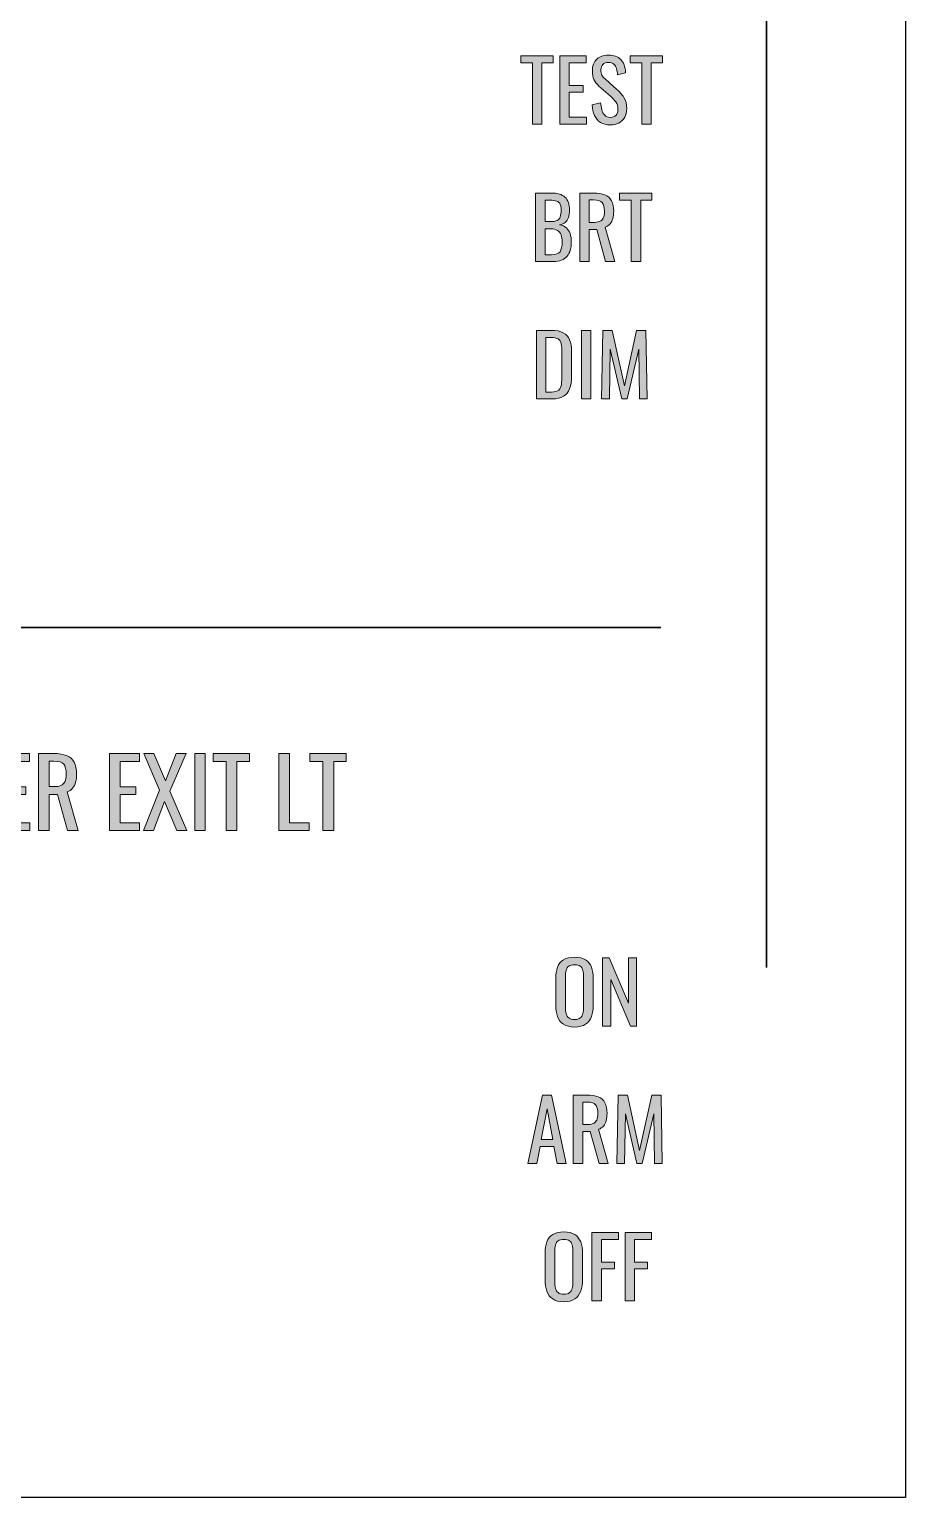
# Model space of a CAD drawing. Header units: inches. Extents: x 0 to 612, y 267 to 525.
# Drawn here: x 528.9 to 611.8, y 267 to 405.9 of the extents above; entities that cross this region are included whole.
import ezdxf

# ---------------------------------------------------------------- set-up
doc = ezdxf.new("R2010")
doc.units = ezdxf.units.IN
doc.header["$MEASUREMENT"] = 0
for name, color, linetype in [('LINES', 7, 'Continuous'), ('Luzes_Furos v34_0', 7, 'Continuous'), ('Luzes_Furos v34_Sketch13', 7, 'Continuous'), ('TEXT', 7, 'Continuous')]:
    doc.layers.add(name, color=color, linetype=linetype)

# ---------------------------------------------------------------- blocks, each defined once
blk = doc.blocks.new('block 25')
at = {"layer": 'Luzes_Furos v34_0', "color": 7, "lineweight": 25}
blk.add_lwpolyline([(611.85, 524.85), (611.85, 266.98)], dxfattribs=at)
blk = doc.blocks.new('block 30')
at = {"layer": 'Luzes_Furos v34_0', "color": 7, "lineweight": 25}
blk.add_lwpolyline([(611.85, 266.98), (0.12, 266.98)], dxfattribs=at)
blk = doc.blocks.new('block 94')
at = {"layer": 'Luzes_Furos v34_Sketch13', "color": 7, "lineweight": 25}
blk.add_lwpolyline([(611.85, 524.85), (611.85, 266.98)], dxfattribs=at)
blk = doc.blocks.new('block 143')
at = {"layer": 'TEXT'}
h = blk.add_hatch(color=7, dxfattribs=at)
h.dxf.hatch_style = 2
edge = h.paths.add_edge_path()
edge.add_spline(control_points=[(580.52, 311.52), (580.08, 311.52), (579.73, 311.61), (579.47, 311.78), (579.21, 311.95), (579.02, 312.19), (578.91, 312.51), (578.8, 312.83), (578.74, 313.2), (578.74, 313.62), (578.74, 313.62), (578.74, 316.08), (578.74, 316.08), (578.74, 316.51), (578.8, 316.87), (578.91, 317.18), (579.03, 317.49), (579.21, 317.72), (579.47, 317.88), (579.73, 318.05), (580.08, 318.13), (580.52, 318.13), (580.96, 318.13), (581.3, 318.04), (581.56, 317.88), (581.81, 317.71), (582, 317.48), (582.11, 317.18), (582.23, 316.87), (582.29, 316.51), (582.29, 316.08), (582.29, 316.08), (582.29, 313.62), (582.29, 313.62), (582.29, 313.19), (582.23, 312.83), (582.11, 312.51), (582, 312.2), (581.81, 311.95), (581.56, 311.78), (581.3, 311.61), (580.96, 311.52), (580.52, 311.52)], knot_values=[0, 0, 0, 0, 1, 1, 1, 2, 2, 2, 3, 3, 3, 4, 4, 4, 5, 5, 5, 6, 6, 6, 7, 7, 7, 8, 8, 8, 9, 9, 9, 10, 10, 10, 11, 11, 11, 12, 12, 12, 13, 13, 13, 14, 14, 14, 14], degree=3, periodic=0)
edge = h.paths.add_edge_path()
edge.add_spline(control_points=[(580.52, 312.23), (580.76, 312.23), (580.94, 312.28), (581.06, 312.38), (581.18, 312.48), (581.27, 312.62), (581.31, 312.8), (581.35, 312.97), (581.37, 313.18), (581.37, 313.42), (581.37, 313.42), (581.37, 316.26), (581.37, 316.26), (581.37, 316.5), (581.35, 316.71), (581.31, 316.88), (581.27, 317.06), (581.18, 317.19), (581.06, 317.28), (580.94, 317.38), (580.76, 317.42), (580.52, 317.42), (580.28, 317.42), (580.09, 317.38), (579.97, 317.28), (579.84, 317.19), (579.76, 317.06), (579.72, 316.88), (579.67, 316.71), (579.65, 316.5), (579.65, 316.26), (579.65, 316.26), (579.65, 313.42), (579.65, 313.42), (579.65, 313.18), (579.67, 312.97), (579.72, 312.8), (579.76, 312.62), (579.84, 312.48), (579.97, 312.38), (580.09, 312.28), (580.28, 312.23), (580.52, 312.23)], knot_values=[0, 0, 0, 0, 1, 1, 1, 2, 2, 2, 3, 3, 3, 4, 4, 4, 5, 5, 5, 6, 6, 6, 7, 7, 7, 8, 8, 8, 9, 9, 9, 10, 10, 10, 11, 11, 11, 12, 12, 12, 13, 13, 13, 14, 14, 14, 14], degree=3, periodic=0)
h = blk.add_hatch(color=7, dxfattribs=at)
h.dxf.hatch_style = 2
h.paths.add_polyline_path([(583.17, 311.59), (583.17, 318.07), (583.79, 318.07), (585.63, 313.77), (585.63, 318.07), (586.38, 318.07), (586.38, 311.59), (585.81, 311.59), (583.94, 316.02), (583.94, 311.59)])
h = blk.add_hatch(color=7, dxfattribs=at)
h.dxf.hatch_style = 2
h.paths.add_polyline_path([(576.09, 298.59), (577.47, 305.07), (578.34, 305.07), (579.73, 298.59), (578.87, 298.59), (578.57, 300.22), (577.25, 300.22), (576.94, 298.59)])
h.paths.add_polyline_path([(577.37, 300.87), (578.45, 300.87), (577.91, 303.79)])
h = blk.add_hatch(color=7, dxfattribs=at)
h.dxf.hatch_style = 2
edge = h.paths.add_edge_path()
edge.add_spline(control_points=[(580.38, 298.59), (580.38, 298.59), (580.38, 305.07), (580.38, 305.07), (580.38, 305.07), (581.69, 305.07), (581.69, 305.07), (582.12, 305.07), (582.47, 305.01), (582.76, 304.9), (583.04, 304.79), (583.25, 304.6), (583.39, 304.35), (583.52, 304.09), (583.59, 303.76), (583.59, 303.35), (583.59, 303.1), (583.56, 302.87), (583.51, 302.67), (583.46, 302.46), (583.37, 302.29), (583.25, 302.15), (583.14, 302.01), (582.98, 301.9), (582.79, 301.84), (582.79, 301.84), (583.71, 298.59), (583.71, 298.59), (583.71, 298.59), (582.84, 298.59), (582.84, 298.59), (582.84, 298.59), (581.99, 301.63), (581.99, 301.63), (581.99, 301.63), (581.29, 301.63), (581.29, 301.63), (581.29, 301.63), (581.29, 298.59), (581.29, 298.59), (581.29, 298.59), (580.38, 298.59), (580.38, 298.59)], knot_values=[0, 0, 0, 0, 1, 1, 1, 2, 2, 2, 3, 3, 3, 4, 4, 4, 5, 5, 5, 6, 6, 6, 7, 7, 7, 8, 8, 8, 9, 9, 9, 10, 10, 10, 11, 11, 11, 12, 12, 12, 13, 13, 13, 14, 14, 14, 14], degree=3, periodic=0)
edge = h.paths.add_edge_path()
edge.add_spline(control_points=[(581.29, 302.28), (581.29, 302.28), (581.63, 302.28), (581.63, 302.28), (581.89, 302.28), (582.09, 302.31), (582.25, 302.38), (582.41, 302.44), (582.53, 302.55), (582.61, 302.7), (582.68, 302.86), (582.72, 303.07), (582.72, 303.35), (582.72, 303.73), (582.65, 304), (582.51, 304.17), (582.37, 304.34), (582.1, 304.42), (581.69, 304.42), (581.69, 304.42), (581.29, 304.42), (581.29, 304.42), (581.29, 304.42), (581.29, 302.28), (581.29, 302.28)], knot_values=[0, 0, 0, 0, 1, 1, 1, 2, 2, 2, 3, 3, 3, 4, 4, 4, 5, 5, 5, 6, 6, 6, 7, 7, 7, 8, 8, 8, 8], degree=3, periodic=0)
h = blk.add_hatch(color=7, dxfattribs=at)
h.dxf.hatch_style = 2
h.paths.add_polyline_path([(584.52, 298.59), (584.64, 305.07), (585.53, 305.07), (586.67, 299.82), (587.82, 305.07), (588.7, 305.07), (588.82, 298.59), (588.09, 298.59), (588.02, 303.3), (586.93, 298.59), (586.41, 298.59), (585.33, 303.3), (585.25, 298.59)])
h = blk.add_hatch(color=7, dxfattribs=at)
h.dxf.hatch_style = 2
edge = h.paths.add_edge_path()
edge.add_spline(control_points=[(579.5, 285.52), (579.06, 285.52), (578.71, 285.61), (578.45, 285.78), (578.19, 285.95), (578.01, 286.19), (577.89, 286.51), (577.78, 286.83), (577.73, 287.2), (577.73, 287.62), (577.73, 287.62), (577.73, 290.08), (577.73, 290.08), (577.73, 290.51), (577.78, 290.87), (577.9, 291.18), (578.01, 291.49), (578.2, 291.72), (578.46, 291.88), (578.72, 292.05), (579.06, 292.13), (579.5, 292.13), (579.94, 292.13), (580.29, 292.04), (580.54, 291.88), (580.8, 291.71), (580.98, 291.48), (581.1, 291.18), (581.21, 290.87), (581.27, 290.51), (581.27, 290.08), (581.27, 290.08), (581.27, 287.62), (581.27, 287.62), (581.27, 287.19), (581.21, 286.83), (581.1, 286.51), (580.98, 286.2), (580.8, 285.95), (580.54, 285.78), (580.29, 285.61), (579.94, 285.52), (579.5, 285.52)], knot_values=[0, 0, 0, 0, 1, 1, 1, 2, 2, 2, 3, 3, 3, 4, 4, 4, 5, 5, 5, 6, 6, 6, 7, 7, 7, 8, 8, 8, 9, 9, 9, 10, 10, 10, 11, 11, 11, 12, 12, 12, 13, 13, 13, 14, 14, 14, 14], degree=3, periodic=0)
edge = h.paths.add_edge_path()
edge.add_spline(control_points=[(579.5, 286.23), (579.74, 286.23), (579.92, 286.28), (580.05, 286.38), (580.17, 286.48), (580.25, 286.62), (580.29, 286.8), (580.34, 286.97), (580.36, 287.18), (580.36, 287.42), (580.36, 287.42), (580.36, 290.26), (580.36, 290.26), (580.36, 290.5), (580.34, 290.71), (580.29, 290.88), (580.25, 291.06), (580.17, 291.19), (580.05, 291.28), (579.92, 291.38), (579.74, 291.42), (579.5, 291.42), (579.26, 291.42), (579.08, 291.38), (578.95, 291.28), (578.83, 291.19), (578.75, 291.06), (578.7, 290.88), (578.66, 290.71), (578.64, 290.5), (578.64, 290.26), (578.64, 290.26), (578.64, 287.42), (578.64, 287.42), (578.64, 287.18), (578.66, 286.97), (578.7, 286.8), (578.75, 286.62), (578.83, 286.48), (578.95, 286.38), (579.08, 286.28), (579.26, 286.23), (579.5, 286.23)], knot_values=[0, 0, 0, 0, 1, 1, 1, 2, 2, 2, 3, 3, 3, 4, 4, 4, 5, 5, 5, 6, 6, 6, 7, 7, 7, 8, 8, 8, 9, 9, 9, 10, 10, 10, 11, 11, 11, 12, 12, 12, 13, 13, 13, 14, 14, 14, 14], degree=3, periodic=0)
h = blk.add_hatch(color=7, dxfattribs=at)
h.dxf.hatch_style = 2
h.paths.add_polyline_path([(582.16, 285.59), (582.16, 292.07), (584.66, 292.07), (584.66, 291.42), (583.06, 291.42), (583.06, 289.26), (584.3, 289.26), (584.3, 288.62), (583.06, 288.62), (583.06, 285.59)])
h = blk.add_hatch(color=7, dxfattribs=at)
h.dxf.hatch_style = 2
h.paths.add_polyline_path([(585.29, 285.59), (585.29, 292.07), (587.79, 292.07), (587.79, 291.42), (586.19, 291.42), (586.19, 289.26), (587.43, 289.26), (587.43, 288.62), (586.19, 288.62), (586.19, 285.59)])
at = {"layer": 'TEXT', "lineweight": 0}
for points in [[(583.17, 311.59), (583.17, 318.07), (583.79, 318.07), (585.63, 313.77), (585.63, 318.07), (586.38, 318.07), (586.38, 311.59), (585.81, 311.59), (583.94, 316.02), (583.94, 311.59), (583.17, 311.59)], [(576.09, 298.59), (577.47, 305.07), (578.34, 305.07), (579.73, 298.59), (578.87, 298.59), (578.57, 300.22), (577.25, 300.22), (576.94, 298.59), (576.09, 298.59)], [(584.52, 298.59), (584.64, 305.07), (585.53, 305.07), (586.67, 299.82), (587.82, 305.07), (588.7, 305.07), (588.82, 298.59), (588.09, 298.59), (588.02, 303.3), (586.93, 298.59), (586.41, 298.59), (585.33, 303.3), (585.25, 298.59), (584.52, 298.59)], [(577.37, 300.87), (578.45, 300.87), (577.91, 303.79), (577.37, 300.87)], [(582.16, 285.59), (582.16, 292.07), (584.66, 292.07), (584.66, 291.42), (583.06, 291.42), (583.06, 289.26), (584.3, 289.26), (584.3, 288.62), (583.06, 288.62), (583.06, 285.59), (582.16, 285.59)], [(585.29, 285.59), (585.29, 292.07), (587.79, 292.07), (587.79, 291.42), (586.19, 291.42), (586.19, 289.26), (587.43, 289.26), (587.43, 288.62), (586.19, 288.62), (586.19, 285.59), (585.29, 285.59)]]:
    blk.add_lwpolyline(points, dxfattribs=at)
for points, knots in [([(580.52, 311.52), (580.08, 311.52), (579.73, 311.61), (579.47, 311.78), (579.21, 311.95), (579.02, 312.19), (578.91, 312.51), (578.8, 312.83), (578.74, 313.2), (578.74, 313.62), (578.74, 313.62), (578.74, 316.08), (578.74, 316.08), (578.74, 316.51), (578.8, 316.87), (578.91, 317.18), (579.03, 317.49), (579.21, 317.72), (579.47, 317.88), (579.73, 318.05), (580.08, 318.13), (580.52, 318.13), (580.96, 318.13), (581.3, 318.04), (581.56, 317.88), (581.81, 317.71), (582, 317.48), (582.11, 317.18), (582.23, 316.87), (582.29, 316.51), (582.29, 316.08), (582.29, 316.08), (582.29, 313.62), (582.29, 313.62), (582.29, 313.19), (582.23, 312.83), (582.11, 312.51), (582, 312.2), (581.81, 311.95), (581.56, 311.78), (581.3, 311.61), (580.96, 311.52), (580.52, 311.52)], [0, 0, 0, 0, 1, 1, 1, 2, 2, 2, 3, 3, 3, 4, 4, 4, 5, 5, 5, 6, 6, 6, 7, 7, 7, 8, 8, 8, 9, 9, 9, 10, 10, 10, 11, 11, 11, 12, 12, 12, 13, 13, 13, 14, 14, 14, 14]), ([(580.52, 312.23), (580.76, 312.23), (580.94, 312.28), (581.06, 312.38), (581.18, 312.48), (581.27, 312.62), (581.31, 312.8), (581.35, 312.97), (581.37, 313.18), (581.37, 313.42), (581.37, 313.42), (581.37, 316.26), (581.37, 316.26), (581.37, 316.5), (581.35, 316.71), (581.31, 316.88), (581.27, 317.06), (581.18, 317.19), (581.06, 317.28), (580.94, 317.38), (580.76, 317.42), (580.52, 317.42), (580.28, 317.42), (580.09, 317.38), (579.97, 317.28), (579.84, 317.19), (579.76, 317.06), (579.72, 316.88), (579.67, 316.71), (579.65, 316.5), (579.65, 316.26), (579.65, 316.26), (579.65, 313.42), (579.65, 313.42), (579.65, 313.18), (579.67, 312.97), (579.72, 312.8), (579.76, 312.62), (579.84, 312.48), (579.97, 312.38), (580.09, 312.28), (580.28, 312.23), (580.52, 312.23)], [0, 0, 0, 0, 1, 1, 1, 2, 2, 2, 3, 3, 3, 4, 4, 4, 5, 5, 5, 6, 6, 6, 7, 7, 7, 8, 8, 8, 9, 9, 9, 10, 10, 10, 11, 11, 11, 12, 12, 12, 13, 13, 13, 14, 14, 14, 14]), ([(580.38, 298.59), (580.38, 298.59), (580.38, 305.07), (580.38, 305.07), (580.38, 305.07), (581.69, 305.07), (581.69, 305.07), (582.12, 305.07), (582.47, 305.01), (582.76, 304.9), (583.04, 304.79), (583.25, 304.6), (583.39, 304.35), (583.52, 304.09), (583.59, 303.76), (583.59, 303.35), (583.59, 303.1), (583.56, 302.87), (583.51, 302.67), (583.46, 302.46), (583.37, 302.29), (583.25, 302.15), (583.14, 302.01), (582.98, 301.9), (582.79, 301.84), (582.79, 301.84), (583.71, 298.59), (583.71, 298.59), (583.71, 298.59), (582.84, 298.59), (582.84, 298.59), (582.84, 298.59), (581.99, 301.63), (581.99, 301.63), (581.99, 301.63), (581.29, 301.63), (581.29, 301.63), (581.29, 301.63), (581.29, 298.59), (581.29, 298.59), (581.29, 298.59), (580.38, 298.59), (580.38, 298.59)], [0, 0, 0, 0, 1, 1, 1, 2, 2, 2, 3, 3, 3, 4, 4, 4, 5, 5, 5, 6, 6, 6, 7, 7, 7, 8, 8, 8, 9, 9, 9, 10, 10, 10, 11, 11, 11, 12, 12, 12, 13, 13, 13, 14, 14, 14, 14]), ([(581.29, 302.28), (581.29, 302.28), (581.63, 302.28), (581.63, 302.28), (581.89, 302.28), (582.09, 302.31), (582.25, 302.38), (582.41, 302.44), (582.53, 302.55), (582.61, 302.7), (582.68, 302.86), (582.72, 303.07), (582.72, 303.35), (582.72, 303.73), (582.65, 304), (582.51, 304.17), (582.37, 304.34), (582.1, 304.42), (581.69, 304.42), (581.69, 304.42), (581.29, 304.42), (581.29, 304.42), (581.29, 304.42), (581.29, 302.28), (581.29, 302.28)], [0, 0, 0, 0, 1, 1, 1, 2, 2, 2, 3, 3, 3, 4, 4, 4, 5, 5, 5, 6, 6, 6, 7, 7, 7, 8, 8, 8, 8]), ([(579.5, 285.52), (579.06, 285.52), (578.71, 285.61), (578.45, 285.78), (578.19, 285.95), (578.01, 286.19), (577.89, 286.51), (577.78, 286.83), (577.73, 287.2), (577.73, 287.62), (577.73, 287.62), (577.73, 290.08), (577.73, 290.08), (577.73, 290.51), (577.78, 290.87), (577.9, 291.18), (578.01, 291.49), (578.2, 291.72), (578.46, 291.88), (578.72, 292.05), (579.06, 292.13), (579.5, 292.13), (579.94, 292.13), (580.29, 292.04), (580.54, 291.88), (580.8, 291.71), (580.98, 291.48), (581.1, 291.18), (581.21, 290.87), (581.27, 290.51), (581.27, 290.08), (581.27, 290.08), (581.27, 287.62), (581.27, 287.62), (581.27, 287.19), (581.21, 286.83), (581.1, 286.51), (580.98, 286.2), (580.8, 285.95), (580.54, 285.78), (580.29, 285.61), (579.94, 285.52), (579.5, 285.52)], [0, 0, 0, 0, 1, 1, 1, 2, 2, 2, 3, 3, 3, 4, 4, 4, 5, 5, 5, 6, 6, 6, 7, 7, 7, 8, 8, 8, 9, 9, 9, 10, 10, 10, 11, 11, 11, 12, 12, 12, 13, 13, 13, 14, 14, 14, 14]), ([(579.5, 286.23), (579.74, 286.23), (579.92, 286.28), (580.05, 286.38), (580.17, 286.48), (580.25, 286.62), (580.29, 286.8), (580.34, 286.97), (580.36, 287.18), (580.36, 287.42), (580.36, 287.42), (580.36, 290.26), (580.36, 290.26), (580.36, 290.5), (580.34, 290.71), (580.29, 290.88), (580.25, 291.06), (580.17, 291.19), (580.05, 291.28), (579.92, 291.38), (579.74, 291.42), (579.5, 291.42), (579.26, 291.42), (579.08, 291.38), (578.95, 291.28), (578.83, 291.19), (578.75, 291.06), (578.7, 290.88), (578.66, 290.71), (578.64, 290.5), (578.64, 290.26), (578.64, 290.26), (578.64, 287.42), (578.64, 287.42), (578.64, 287.18), (578.66, 286.97), (578.7, 286.8), (578.75, 286.62), (578.83, 286.48), (578.95, 286.38), (579.08, 286.28), (579.26, 286.23), (579.5, 286.23)], [0, 0, 0, 0, 1, 1, 1, 2, 2, 2, 3, 3, 3, 4, 4, 4, 5, 5, 5, 6, 6, 6, 7, 7, 7, 8, 8, 8, 9, 9, 9, 10, 10, 10, 11, 11, 11, 12, 12, 12, 13, 13, 13, 14, 14, 14, 14])]:
    blk.add_open_spline(points, degree=3, knots=knots, dxfattribs=at)
blk = doc.blocks.new('block 144')
at = {"layer": 'TEXT'}
h = blk.add_hatch(color=7, dxfattribs=at)
h.dxf.hatch_style = 2
h.paths.add_polyline_path([(576.53, 396.97), (576.53, 402.78), (575.43, 402.78), (575.43, 403.45), (578.5, 403.45), (578.5, 402.78), (577.43, 402.78), (577.43, 396.97)])
h = blk.add_hatch(color=7, dxfattribs=at)
h.dxf.hatch_style = 2
h.paths.add_polyline_path([(579.12, 396.97), (579.12, 403.45), (581.63, 403.45), (581.63, 402.78), (580.02, 402.78), (580.02, 400.64), (581.33, 400.64), (581.33, 400), (580.02, 400), (580.02, 397.62), (581.65, 397.62), (581.65, 396.97)])
h = blk.add_hatch(color=7, dxfattribs=at)
h.dxf.hatch_style = 2
edge = h.paths.add_edge_path()
edge.add_spline(control_points=[(583.9, 396.9), (583.53, 396.9), (583.22, 396.98), (582.97, 397.14), (582.72, 397.3), (582.54, 397.52), (582.41, 397.8), (582.28, 398.09), (582.21, 398.41), (582.18, 398.79), (582.18, 398.79), (582.98, 399), (582.98, 399), (583, 398.77), (583.04, 398.55), (583.09, 398.34), (583.15, 398.13), (583.24, 397.95), (583.37, 397.82), (583.5, 397.68), (583.67, 397.61), (583.9, 397.61), (584.14, 397.61), (584.32, 397.68), (584.44, 397.81), (584.56, 397.94), (584.62, 398.13), (584.62, 398.37), (584.62, 398.67), (584.55, 398.9), (584.42, 399.08), (584.28, 399.26), (584.12, 399.44), (583.91, 399.62), (583.91, 399.62), (582.82, 400.58), (582.82, 400.58), (582.61, 400.77), (582.45, 400.97), (582.35, 401.19), (582.25, 401.41), (582.2, 401.69), (582.2, 402.01), (582.2, 402.49), (582.34, 402.85), (582.61, 403.12), (582.88, 403.38), (583.25, 403.51), (583.72, 403.51), (583.98, 403.51), (584.2, 403.47), (584.4, 403.41), (584.59, 403.34), (584.75, 403.24), (584.88, 403.1), (585.01, 402.96), (585.12, 402.79), (585.2, 402.58), (585.27, 402.36), (585.33, 402.12), (585.35, 401.84), (585.35, 401.84), (584.58, 401.63), (584.58, 401.63), (584.57, 401.84), (584.54, 402.04), (584.49, 402.22), (584.44, 402.39), (584.36, 402.54), (584.24, 402.65), (584.12, 402.76), (583.94, 402.81), (583.72, 402.81), (583.5, 402.81), (583.32, 402.75), (583.2, 402.63), (583.07, 402.51), (583.01, 402.33), (583.01, 402.1), (583.01, 401.9), (583.04, 401.74), (583.11, 401.61), (583.17, 401.48), (583.28, 401.35), (583.43, 401.22), (583.43, 401.22), (584.53, 400.26), (584.53, 400.26), (584.77, 400.05), (584.99, 399.79), (585.18, 399.5), (585.36, 399.2), (585.46, 398.85), (585.46, 398.44), (585.46, 398.12), (585.39, 397.85), (585.26, 397.62), (585.12, 397.38), (584.94, 397.21), (584.71, 397.08), (584.48, 396.96), (584.21, 396.9), (583.9, 396.9)], knot_values=[0, 0, 0, 0, 1, 1, 1, 2, 2, 2, 3, 3, 3, 4, 4, 4, 5, 5, 5, 6, 6, 6, 7, 7, 7, 8, 8, 8, 9, 9, 9, 10, 10, 10, 11, 11, 11, 12, 12, 12, 13, 13, 13, 14, 14, 14, 15, 15, 15, 16, 16, 16, 17, 17, 17, 18, 18, 18, 19, 19, 19, 20, 20, 20, 21, 21, 21, 22, 22, 22, 23, 23, 23, 24, 24, 24, 25, 25, 25, 26, 26, 26, 27, 27, 27, 28, 28, 28, 29, 29, 29, 30, 30, 30, 31, 31, 31, 32, 32, 32, 33, 33, 33, 34, 34, 34, 34], degree=3, periodic=0)
h = blk.add_hatch(color=7, dxfattribs=at)
h.dxf.hatch_style = 2
h.paths.add_polyline_path([(586.87, 396.97), (586.87, 402.78), (585.78, 402.78), (585.78, 403.45), (588.84, 403.45), (588.84, 402.78), (587.78, 402.78), (587.78, 396.97)])
h = blk.add_hatch(color=7, dxfattribs=at)
h.dxf.hatch_style = 2
edge = h.paths.add_edge_path()
edge.add_spline(control_points=[(576.82, 383.97), (576.82, 383.97), (576.82, 390.45), (576.82, 390.45), (576.82, 390.45), (578.3, 390.45), (578.3, 390.45), (578.6, 390.45), (578.85, 390.42), (579.07, 390.36), (579.28, 390.29), (579.46, 390.19), (579.61, 390.06), (579.75, 389.93), (579.86, 389.76), (579.93, 389.55), (580, 389.35), (580.03, 389.1), (580.03, 388.83), (580.03, 388.56), (580, 388.33), (579.93, 388.14), (579.87, 387.94), (579.76, 387.79), (579.63, 387.68), (579.49, 387.56), (579.32, 387.49), (579.1, 387.46), (579.37, 387.4), (579.58, 387.3), (579.74, 387.16), (579.9, 387.02), (580.01, 386.84), (580.09, 386.62), (580.17, 386.39), (580.21, 386.13), (580.21, 385.82), (580.21, 385.54), (580.18, 385.29), (580.11, 385.06), (580.05, 384.83), (579.95, 384.64), (579.81, 384.48), (579.68, 384.32), (579.5, 384.19), (579.29, 384.1), (579.08, 384.02), (578.83, 383.97), (578.54, 383.97), (578.54, 383.97), (576.82, 383.97), (576.82, 383.97)], knot_values=[0, 0, 0, 0, 1, 1, 1, 2, 2, 2, 3, 3, 3, 4, 4, 4, 5, 5, 5, 6, 6, 6, 7, 7, 7, 8, 8, 8, 9, 9, 9, 10, 10, 10, 11, 11, 11, 12, 12, 12, 13, 13, 13, 14, 14, 14, 15, 15, 15, 16, 16, 16, 17, 17, 17, 17], degree=3, periodic=0)
edge = h.paths.add_edge_path()
edge.add_spline(control_points=[(577.72, 387.75), (577.72, 387.75), (578.26, 387.75), (578.26, 387.75), (578.51, 387.75), (578.71, 387.78), (578.86, 387.86), (579, 387.93), (579.1, 388.04), (579.16, 388.2), (579.22, 388.36), (579.25, 388.57), (579.25, 388.83), (579.25, 389.13), (579.2, 389.34), (579.11, 389.48), (579.02, 389.61), (578.88, 389.69), (578.69, 389.73), (578.5, 389.76), (578.25, 389.78), (577.94, 389.78), (577.94, 389.78), (577.72, 389.78), (577.72, 389.78), (577.72, 389.78), (577.72, 387.75), (577.72, 387.75)], knot_values=[0, 0, 0, 0, 1, 1, 1, 2, 2, 2, 3, 3, 3, 4, 4, 4, 5, 5, 5, 6, 6, 6, 7, 7, 7, 8, 8, 8, 9, 9, 9, 9], degree=3, periodic=0)
edge = h.paths.add_edge_path()
edge.add_spline(control_points=[(577.72, 384.62), (577.72, 384.62), (578.33, 384.62), (578.33, 384.62), (578.73, 384.62), (579, 384.71), (579.14, 384.9), (579.28, 385.09), (579.34, 385.4), (579.34, 385.82), (579.34, 386.09), (579.31, 386.32), (579.24, 386.5), (579.16, 386.69), (579.05, 386.83), (578.89, 386.92), (578.74, 387.01), (578.52, 387.06), (578.26, 387.06), (578.26, 387.06), (577.72, 387.06), (577.72, 387.06), (577.72, 387.06), (577.72, 384.62), (577.72, 384.62)], knot_values=[0, 0, 0, 0, 1, 1, 1, 2, 2, 2, 3, 3, 3, 4, 4, 4, 5, 5, 5, 6, 6, 6, 7, 7, 7, 8, 8, 8, 8], degree=3, periodic=0)
h = blk.add_hatch(color=7, dxfattribs=at)
h.dxf.hatch_style = 2
edge = h.paths.add_edge_path()
edge.add_spline(control_points=[(581.01, 383.97), (581.01, 383.97), (581.01, 390.45), (581.01, 390.45), (581.01, 390.45), (582.31, 390.45), (582.31, 390.45), (582.74, 390.45), (583.1, 390.39), (583.38, 390.28), (583.67, 390.17), (583.88, 389.98), (584.01, 389.73), (584.15, 389.47), (584.22, 389.14), (584.22, 388.73), (584.22, 388.48), (584.19, 388.25), (584.14, 388.05), (584.08, 387.84), (584, 387.67), (583.88, 387.53), (583.76, 387.39), (583.61, 387.28), (583.42, 387.22), (583.42, 387.22), (584.34, 383.97), (584.34, 383.97), (584.34, 383.97), (583.46, 383.97), (583.46, 383.97), (583.46, 383.97), (582.62, 387.01), (582.62, 387.01), (582.62, 387.01), (581.91, 387.01), (581.91, 387.01), (581.91, 387.01), (581.91, 383.97), (581.91, 383.97), (581.91, 383.97), (581.01, 383.97), (581.01, 383.97)], knot_values=[0, 0, 0, 0, 1, 1, 1, 2, 2, 2, 3, 3, 3, 4, 4, 4, 5, 5, 5, 6, 6, 6, 7, 7, 7, 8, 8, 8, 9, 9, 9, 10, 10, 10, 11, 11, 11, 12, 12, 12, 13, 13, 13, 14, 14, 14, 14], degree=3, periodic=0)
edge = h.paths.add_edge_path()
edge.add_spline(control_points=[(581.91, 387.66), (581.91, 387.66), (582.26, 387.66), (582.26, 387.66), (582.51, 387.66), (582.72, 387.69), (582.88, 387.76), (583.04, 387.82), (583.16, 387.93), (583.23, 388.08), (583.31, 388.24), (583.34, 388.45), (583.34, 388.73), (583.34, 389.11), (583.27, 389.38), (583.14, 389.55), (583, 389.72), (582.72, 389.8), (582.31, 389.8), (582.31, 389.8), (581.91, 389.8), (581.91, 389.8), (581.91, 389.8), (581.91, 387.66), (581.91, 387.66)], knot_values=[0, 0, 0, 0, 1, 1, 1, 2, 2, 2, 3, 3, 3, 4, 4, 4, 5, 5, 5, 6, 6, 6, 7, 7, 7, 8, 8, 8, 8], degree=3, periodic=0)
h = blk.add_hatch(color=7, dxfattribs=at)
h.dxf.hatch_style = 2
h.paths.add_polyline_path([(585.87, 383.97), (585.87, 389.78), (584.78, 389.78), (584.78, 390.45), (587.84, 390.45), (587.84, 389.78), (586.78, 389.78), (586.78, 383.97)])
h = blk.add_hatch(color=7, dxfattribs=at)
h.dxf.hatch_style = 2
edge = h.paths.add_edge_path()
edge.add_spline(control_points=[(576.9, 370.97), (576.9, 370.97), (576.9, 377.45), (576.9, 377.45), (576.9, 377.45), (578.31, 377.45), (578.31, 377.45), (578.79, 377.45), (579.17, 377.38), (579.45, 377.23), (579.73, 377.08), (579.93, 376.86), (580.05, 376.57), (580.17, 376.28), (580.23, 375.91), (580.23, 375.48), (580.23, 375.48), (580.23, 373.09), (580.23, 373.09), (580.23, 372.63), (580.17, 372.25), (580.05, 371.93), (579.93, 371.62), (579.73, 371.38), (579.46, 371.22), (579.2, 371.05), (578.83, 370.97), (578.38, 370.97), (578.38, 370.97), (576.9, 370.97), (576.9, 370.97)], knot_values=[0, 0, 0, 0, 1, 1, 1, 2, 2, 2, 3, 3, 3, 4, 4, 4, 5, 5, 5, 6, 6, 6, 7, 7, 7, 8, 8, 8, 9, 9, 9, 10, 10, 10, 10], degree=3, periodic=0)
edge = h.paths.add_edge_path()
edge.add_spline(control_points=[(577.8, 371.62), (577.8, 371.62), (578.32, 371.62), (578.32, 371.62), (578.65, 371.62), (578.88, 371.68), (579.02, 371.81), (579.16, 371.94), (579.24, 372.13), (579.27, 372.37), (579.3, 372.62), (579.32, 372.91), (579.32, 373.26), (579.32, 373.26), (579.32, 375.36), (579.32, 375.36), (579.32, 375.7), (579.29, 375.97), (579.25, 376.18), (579.21, 376.39), (579.12, 376.54), (578.97, 376.64), (578.83, 376.73), (578.6, 376.78), (578.29, 376.78), (578.29, 376.78), (577.8, 376.78), (577.8, 376.78), (577.8, 376.78), (577.8, 371.62), (577.8, 371.62)], knot_values=[0, 0, 0, 0, 1, 1, 1, 2, 2, 2, 3, 3, 3, 4, 4, 4, 5, 5, 5, 6, 6, 6, 7, 7, 7, 8, 8, 8, 9, 9, 9, 10, 10, 10, 10], degree=3, periodic=0)
h = blk.add_hatch(color=7, dxfattribs=at)
h.dxf.hatch_style = 2
h.paths.add_polyline_path([(581.16, 370.97), (581.16, 377.45), (582.05, 377.45), (582.05, 370.97)])
h = blk.add_hatch(color=7, dxfattribs=at)
h.dxf.hatch_style = 2
h.paths.add_polyline_path([(583.08, 370.97), (583.2, 377.45), (584.09, 377.45), (585.24, 372.2), (586.39, 377.45), (587.27, 377.45), (587.39, 370.97), (586.66, 370.97), (586.59, 375.68), (585.49, 370.97), (584.98, 370.97), (583.89, 375.68), (583.82, 370.97)])
at = {"layer": 'TEXT', "lineweight": 0}
for points in [[(576.53, 396.97), (576.53, 402.78), (575.43, 402.78), (575.43, 403.45), (578.5, 403.45), (578.5, 402.78), (577.43, 402.78), (577.43, 396.97), (576.53, 396.97)], [(579.12, 396.97), (579.12, 403.45), (581.63, 403.45), (581.63, 402.78), (580.02, 402.78), (580.02, 400.64), (581.33, 400.64), (581.33, 400), (580.02, 400), (580.02, 397.62), (581.65, 397.62), (581.65, 396.97), (579.12, 396.97)], [(586.87, 396.97), (586.87, 402.78), (585.78, 402.78), (585.78, 403.45), (588.84, 403.45), (588.84, 402.78), (587.78, 402.78), (587.78, 396.97), (586.87, 396.97)], [(585.87, 383.97), (585.87, 389.78), (584.78, 389.78), (584.78, 390.45), (587.84, 390.45), (587.84, 389.78), (586.78, 389.78), (586.78, 383.97), (585.87, 383.97)], [(581.16, 370.97), (581.16, 377.45), (582.05, 377.45), (582.05, 370.97), (581.16, 370.97)], [(583.08, 370.97), (583.2, 377.45), (584.09, 377.45), (585.24, 372.2), (586.39, 377.45), (587.27, 377.45), (587.39, 370.97), (586.66, 370.97), (586.59, 375.68), (585.49, 370.97), (584.98, 370.97), (583.89, 375.68), (583.82, 370.97), (583.08, 370.97)]]:
    blk.add_lwpolyline(points, dxfattribs=at)
for points, knots in [([(583.9, 396.9), (583.53, 396.9), (583.22, 396.98), (582.97, 397.14), (582.72, 397.3), (582.54, 397.52), (582.41, 397.8), (582.28, 398.09), (582.21, 398.41), (582.18, 398.79), (582.18, 398.79), (582.98, 399), (582.98, 399), (583, 398.77), (583.04, 398.55), (583.09, 398.34), (583.15, 398.13), (583.24, 397.95), (583.37, 397.82), (583.5, 397.68), (583.67, 397.61), (583.9, 397.61), (584.14, 397.61), (584.32, 397.68), (584.44, 397.81), (584.56, 397.94), (584.62, 398.13), (584.62, 398.37), (584.62, 398.67), (584.55, 398.9), (584.42, 399.08), (584.28, 399.26), (584.12, 399.44), (583.91, 399.62), (583.91, 399.62), (582.82, 400.58), (582.82, 400.58), (582.61, 400.77), (582.45, 400.97), (582.35, 401.19), (582.25, 401.41), (582.2, 401.69), (582.2, 402.01), (582.2, 402.49), (582.34, 402.85), (582.61, 403.12), (582.88, 403.38), (583.25, 403.51), (583.72, 403.51), (583.98, 403.51), (584.2, 403.47), (584.4, 403.41), (584.59, 403.34), (584.75, 403.24), (584.88, 403.1), (585.01, 402.96), (585.12, 402.79), (585.2, 402.58), (585.27, 402.36), (585.33, 402.12), (585.35, 401.84), (585.35, 401.84), (584.58, 401.63), (584.58, 401.63), (584.57, 401.84), (584.54, 402.04), (584.49, 402.22), (584.44, 402.39), (584.36, 402.54), (584.24, 402.65), (584.12, 402.76), (583.94, 402.81), (583.72, 402.81), (583.5, 402.81), (583.32, 402.75), (583.2, 402.63), (583.07, 402.51), (583.01, 402.33), (583.01, 402.1), (583.01, 401.9), (583.04, 401.74), (583.11, 401.61), (583.17, 401.48), (583.28, 401.35), (583.43, 401.22), (583.43, 401.22), (584.53, 400.26), (584.53, 400.26), (584.77, 400.05), (584.99, 399.79), (585.18, 399.5), (585.36, 399.2), (585.46, 398.85), (585.46, 398.44), (585.46, 398.12), (585.39, 397.85), (585.26, 397.62), (585.12, 397.38), (584.94, 397.21), (584.71, 397.08), (584.48, 396.96), (584.21, 396.9), (583.9, 396.9)], [0, 0, 0, 0, 1, 1, 1, 2, 2, 2, 3, 3, 3, 4, 4, 4, 5, 5, 5, 6, 6, 6, 7, 7, 7, 8, 8, 8, 9, 9, 9, 10, 10, 10, 11, 11, 11, 12, 12, 12, 13, 13, 13, 14, 14, 14, 15, 15, 15, 16, 16, 16, 17, 17, 17, 18, 18, 18, 19, 19, 19, 20, 20, 20, 21, 21, 21, 22, 22, 22, 23, 23, 23, 24, 24, 24, 25, 25, 25, 26, 26, 26, 27, 27, 27, 28, 28, 28, 29, 29, 29, 30, 30, 30, 31, 31, 31, 32, 32, 32, 33, 33, 33, 34, 34, 34, 34]), ([(576.82, 383.97), (576.82, 383.97), (576.82, 390.45), (576.82, 390.45), (576.82, 390.45), (578.3, 390.45), (578.3, 390.45), (578.6, 390.45), (578.85, 390.42), (579.07, 390.36), (579.28, 390.29), (579.46, 390.19), (579.61, 390.06), (579.75, 389.93), (579.86, 389.76), (579.93, 389.55), (580, 389.35), (580.03, 389.1), (580.03, 388.83), (580.03, 388.56), (580, 388.33), (579.93, 388.14), (579.87, 387.94), (579.76, 387.79), (579.63, 387.68), (579.49, 387.56), (579.32, 387.49), (579.1, 387.46), (579.37, 387.4), (579.58, 387.3), (579.74, 387.16), (579.9, 387.02), (580.01, 386.84), (580.09, 386.62), (580.17, 386.39), (580.21, 386.13), (580.21, 385.82), (580.21, 385.54), (580.18, 385.29), (580.11, 385.06), (580.05, 384.83), (579.95, 384.64), (579.81, 384.48), (579.68, 384.32), (579.5, 384.19), (579.29, 384.1), (579.08, 384.02), (578.83, 383.97), (578.54, 383.97), (578.54, 383.97), (576.82, 383.97), (576.82, 383.97)], [0, 0, 0, 0, 1, 1, 1, 2, 2, 2, 3, 3, 3, 4, 4, 4, 5, 5, 5, 6, 6, 6, 7, 7, 7, 8, 8, 8, 9, 9, 9, 10, 10, 10, 11, 11, 11, 12, 12, 12, 13, 13, 13, 14, 14, 14, 15, 15, 15, 16, 16, 16, 17, 17, 17, 17]), ([(577.72, 387.75), (577.72, 387.75), (578.26, 387.75), (578.26, 387.75), (578.51, 387.75), (578.71, 387.78), (578.86, 387.86), (579, 387.93), (579.1, 388.04), (579.16, 388.2), (579.22, 388.36), (579.25, 388.57), (579.25, 388.83), (579.25, 389.13), (579.2, 389.34), (579.11, 389.48), (579.02, 389.61), (578.88, 389.69), (578.69, 389.73), (578.5, 389.76), (578.25, 389.78), (577.94, 389.78), (577.94, 389.78), (577.72, 389.78), (577.72, 389.78), (577.72, 389.78), (577.72, 387.75), (577.72, 387.75)], [0, 0, 0, 0, 1, 1, 1, 2, 2, 2, 3, 3, 3, 4, 4, 4, 5, 5, 5, 6, 6, 6, 7, 7, 7, 8, 8, 8, 9, 9, 9, 9]), ([(581.01, 383.97), (581.01, 383.97), (581.01, 390.45), (581.01, 390.45), (581.01, 390.45), (582.31, 390.45), (582.31, 390.45), (582.74, 390.45), (583.1, 390.39), (583.38, 390.28), (583.67, 390.17), (583.88, 389.98), (584.01, 389.73), (584.15, 389.47), (584.22, 389.14), (584.22, 388.73), (584.22, 388.48), (584.19, 388.25), (584.14, 388.05), (584.08, 387.84), (584, 387.67), (583.88, 387.53), (583.76, 387.39), (583.61, 387.28), (583.42, 387.22), (583.42, 387.22), (584.34, 383.97), (584.34, 383.97), (584.34, 383.97), (583.46, 383.97), (583.46, 383.97), (583.46, 383.97), (582.62, 387.01), (582.62, 387.01), (582.62, 387.01), (581.91, 387.01), (581.91, 387.01), (581.91, 387.01), (581.91, 383.97), (581.91, 383.97), (581.91, 383.97), (581.01, 383.97), (581.01, 383.97)], [0, 0, 0, 0, 1, 1, 1, 2, 2, 2, 3, 3, 3, 4, 4, 4, 5, 5, 5, 6, 6, 6, 7, 7, 7, 8, 8, 8, 9, 9, 9, 10, 10, 10, 11, 11, 11, 12, 12, 12, 13, 13, 13, 14, 14, 14, 14]), ([(581.91, 387.66), (581.91, 387.66), (582.26, 387.66), (582.26, 387.66), (582.51, 387.66), (582.72, 387.69), (582.88, 387.76), (583.04, 387.82), (583.16, 387.93), (583.23, 388.08), (583.31, 388.24), (583.34, 388.45), (583.34, 388.73), (583.34, 389.11), (583.27, 389.38), (583.14, 389.55), (583, 389.72), (582.72, 389.8), (582.31, 389.8), (582.31, 389.8), (581.91, 389.8), (581.91, 389.8), (581.91, 389.8), (581.91, 387.66), (581.91, 387.66)], [0, 0, 0, 0, 1, 1, 1, 2, 2, 2, 3, 3, 3, 4, 4, 4, 5, 5, 5, 6, 6, 6, 7, 7, 7, 8, 8, 8, 8]), ([(577.72, 384.62), (577.72, 384.62), (578.33, 384.62), (578.33, 384.62), (578.73, 384.62), (579, 384.71), (579.14, 384.9), (579.28, 385.09), (579.34, 385.4), (579.34, 385.82), (579.34, 386.09), (579.31, 386.32), (579.24, 386.5), (579.16, 386.69), (579.05, 386.83), (578.89, 386.92), (578.74, 387.01), (578.52, 387.06), (578.26, 387.06), (578.26, 387.06), (577.72, 387.06), (577.72, 387.06), (577.72, 387.06), (577.72, 384.62), (577.72, 384.62)], [0, 0, 0, 0, 1, 1, 1, 2, 2, 2, 3, 3, 3, 4, 4, 4, 5, 5, 5, 6, 6, 6, 7, 7, 7, 8, 8, 8, 8]), ([(576.9, 370.97), (576.9, 370.97), (576.9, 377.45), (576.9, 377.45), (576.9, 377.45), (578.31, 377.45), (578.31, 377.45), (578.79, 377.45), (579.17, 377.38), (579.45, 377.23), (579.73, 377.08), (579.93, 376.86), (580.05, 376.57), (580.17, 376.28), (580.23, 375.91), (580.23, 375.48), (580.23, 375.48), (580.23, 373.09), (580.23, 373.09), (580.23, 372.63), (580.17, 372.25), (580.05, 371.93), (579.93, 371.62), (579.73, 371.38), (579.46, 371.22), (579.2, 371.05), (578.83, 370.97), (578.38, 370.97), (578.38, 370.97), (576.9, 370.97), (576.9, 370.97)], [0, 0, 0, 0, 1, 1, 1, 2, 2, 2, 3, 3, 3, 4, 4, 4, 5, 5, 5, 6, 6, 6, 7, 7, 7, 8, 8, 8, 9, 9, 9, 10, 10, 10, 10]), ([(577.8, 371.62), (577.8, 371.62), (578.32, 371.62), (578.32, 371.62), (578.65, 371.62), (578.88, 371.68), (579.02, 371.81), (579.16, 371.94), (579.24, 372.13), (579.27, 372.37), (579.3, 372.62), (579.32, 372.91), (579.32, 373.26), (579.32, 373.26), (579.32, 375.36), (579.32, 375.36), (579.32, 375.7), (579.29, 375.97), (579.25, 376.18), (579.21, 376.39), (579.12, 376.54), (578.97, 376.64), (578.83, 376.73), (578.6, 376.78), (578.29, 376.78), (578.29, 376.78), (577.8, 376.78), (577.8, 376.78), (577.8, 376.78), (577.8, 371.62), (577.8, 371.62)], [0, 0, 0, 0, 1, 1, 1, 2, 2, 2, 3, 3, 3, 4, 4, 4, 5, 5, 5, 6, 6, 6, 7, 7, 7, 8, 8, 8, 9, 9, 9, 10, 10, 10, 10])]:
    blk.add_open_spline(points, degree=3, knots=knots, dxfattribs=at)
blk = doc.blocks.new('block 164')
at = {"layer": 'TEXT'}
h = blk.add_hatch(color=7, dxfattribs=at)
h.dxf.hatch_style = 2
h.paths.add_polyline_path([(516.51, 330.12), (516.51, 337.41), (519.34, 337.41), (519.34, 336.65), (517.53, 336.65), (517.53, 334.24), (519, 334.24), (519, 333.52), (517.53, 333.52), (517.53, 330.85), (519.36, 330.85), (519.36, 330.12)])
h = blk.add_hatch(color=7, dxfattribs=at)
h.dxf.hatch_style = 2
h.paths.add_polyline_path([(520.16, 330.12), (520.29, 337.41), (521.29, 337.41), (522.58, 331.5), (523.88, 337.41), (524.87, 337.41), (525, 330.12), (524.18, 330.12), (524.1, 335.41), (522.87, 330.12), (522.29, 330.12), (521.07, 335.41), (520.99, 330.12)])
h = blk.add_hatch(color=7, dxfattribs=at)
h.dxf.hatch_style = 2
h.paths.add_polyline_path([(526.12, 330.12), (526.12, 337.41), (528.94, 337.41), (528.94, 336.65), (527.13, 336.65), (527.13, 334.24), (528.6, 334.24), (528.6, 333.52), (527.13, 333.52), (527.13, 330.85), (528.96, 330.85), (528.96, 330.12)])
h = blk.add_hatch(color=7, dxfattribs=at)
h.dxf.hatch_style = 2
edge = h.paths.add_edge_path()
edge.add_spline(control_points=[(529.78, 330.12), (529.78, 330.12), (529.78, 337.41), (529.78, 337.41), (529.78, 337.41), (531.25, 337.41), (531.25, 337.41), (531.73, 337.41), (532.14, 337.34), (532.45, 337.21), (532.77, 337.08), (533.01, 336.88), (533.16, 336.59), (533.31, 336.31), (533.39, 335.93), (533.39, 335.47), (533.39, 335.19), (533.36, 334.93), (533.3, 334.7), (533.24, 334.47), (533.14, 334.28), (533.01, 334.12), (532.88, 333.96), (532.71, 333.84), (532.49, 333.77), (532.49, 333.77), (533.53, 330.12), (533.53, 330.12), (533.53, 330.12), (532.54, 330.12), (532.54, 330.12), (532.54, 330.12), (531.59, 333.54), (531.59, 333.54), (531.59, 333.54), (530.8, 333.54), (530.8, 333.54), (530.8, 333.54), (530.8, 330.12), (530.8, 330.12), (530.8, 330.12), (529.78, 330.12), (529.78, 330.12)], knot_values=[0, 0, 0, 0, 1, 1, 1, 2, 2, 2, 3, 3, 3, 4, 4, 4, 5, 5, 5, 6, 6, 6, 7, 7, 7, 8, 8, 8, 9, 9, 9, 10, 10, 10, 11, 11, 11, 12, 12, 12, 13, 13, 13, 14, 14, 14, 14], degree=3, periodic=0)
edge = h.paths.add_edge_path()
edge.add_spline(control_points=[(530.8, 334.27), (530.8, 334.27), (531.19, 334.27), (531.19, 334.27), (531.47, 334.27), (531.71, 334.3), (531.89, 334.38), (532.07, 334.45), (532.2, 334.57), (532.28, 334.74), (532.37, 334.92), (532.41, 335.16), (532.41, 335.47), (532.41, 335.9), (532.33, 336.21), (532.17, 336.4), (532.02, 336.58), (531.71, 336.68), (531.25, 336.68), (531.25, 336.68), (530.8, 336.68), (530.8, 336.68), (530.8, 336.68), (530.8, 334.27), (530.8, 334.27)], knot_values=[0, 0, 0, 0, 1, 1, 1, 2, 2, 2, 3, 3, 3, 4, 4, 4, 5, 5, 5, 6, 6, 6, 7, 7, 7, 8, 8, 8, 8], degree=3, periodic=0)
h = blk.add_hatch(color=7, dxfattribs=at)
h.dxf.hatch_style = 2
h.paths.add_polyline_path([(536.51, 330.12), (536.51, 337.41), (539.34, 337.41), (539.34, 336.65), (537.53, 336.65), (537.53, 334.24), (539, 334.24), (539, 333.52), (537.53, 333.52), (537.53, 330.85), (539.36, 330.85), (539.36, 330.12)])
h = blk.add_hatch(color=7, dxfattribs=at)
h.dxf.hatch_style = 2
h.paths.add_polyline_path([(539.73, 330.12), (541.25, 333.93), (539.75, 337.41), (540.7, 337.41), (541.8, 334.83), (542.81, 337.41), (543.76, 337.41), (542.23, 333.85), (543.83, 330.12), (542.88, 330.12), (541.7, 332.86), (540.67, 330.12)])
h = blk.add_hatch(color=7, dxfattribs=at)
h.dxf.hatch_style = 2
h.paths.add_polyline_path([(544.57, 330.12), (544.57, 337.41), (545.57, 337.41), (545.57, 330.12)])
h = blk.add_hatch(color=7, dxfattribs=at)
h.dxf.hatch_style = 2
h.paths.add_polyline_path([(547.55, 330.12), (547.55, 336.65), (546.31, 336.65), (546.31, 337.41), (549.76, 337.41), (549.76, 336.65), (548.56, 336.65), (548.56, 330.12)])
h = blk.add_hatch(color=7, dxfattribs=at)
h.dxf.hatch_style = 2
h.paths.add_polyline_path([(552.52, 330.12), (552.52, 337.41), (553.54, 337.41), (553.54, 330.85), (555.4, 330.85), (555.4, 330.12)])
h = blk.add_hatch(color=7, dxfattribs=at)
h.dxf.hatch_style = 2
h.paths.add_polyline_path([(556.7, 330.12), (556.7, 336.65), (555.47, 336.65), (555.47, 337.41), (558.91, 337.41), (558.91, 336.65), (557.72, 336.65), (557.72, 330.12)])
at = {"layer": 'TEXT', "lineweight": 0}
for points in [[(516.51, 330.12), (516.51, 337.41), (519.34, 337.41), (519.34, 336.65), (517.53, 336.65), (517.53, 334.24), (519, 334.24), (519, 333.52), (517.53, 333.52), (517.53, 330.85), (519.36, 330.85), (519.36, 330.12), (516.51, 330.12)], [(520.16, 330.12), (520.29, 337.41), (521.29, 337.41), (522.58, 331.5), (523.88, 337.41), (524.87, 337.41), (525, 330.12), (524.18, 330.12), (524.1, 335.41), (522.87, 330.12), (522.29, 330.12), (521.07, 335.41), (520.99, 330.12), (520.16, 330.12)], [(526.12, 330.12), (526.12, 337.41), (528.94, 337.41), (528.94, 336.65), (527.13, 336.65), (527.13, 334.24), (528.6, 334.24), (528.6, 333.52), (527.13, 333.52), (527.13, 330.85), (528.96, 330.85), (528.96, 330.12), (526.12, 330.12)], [(536.51, 330.12), (536.51, 337.41), (539.34, 337.41), (539.34, 336.65), (537.53, 336.65), (537.53, 334.24), (539, 334.24), (539, 333.52), (537.53, 333.52), (537.53, 330.85), (539.36, 330.85), (539.36, 330.12), (536.51, 330.12)], [(539.73, 330.12), (541.25, 333.93), (539.75, 337.41), (540.7, 337.41), (541.8, 334.83), (542.81, 337.41), (543.76, 337.41), (542.23, 333.85), (543.83, 330.12), (542.88, 330.12), (541.7, 332.86), (540.67, 330.12), (539.73, 330.12)], [(544.57, 330.12), (544.57, 337.41), (545.57, 337.41), (545.57, 330.12), (544.57, 330.12)], [(547.55, 330.12), (547.55, 336.65), (546.31, 336.65), (546.31, 337.41), (549.76, 337.41), (549.76, 336.65), (548.56, 336.65), (548.56, 330.12), (547.55, 330.12)], [(552.52, 330.12), (552.52, 337.41), (553.54, 337.41), (553.54, 330.85), (555.4, 330.85), (555.4, 330.12), (552.52, 330.12)], [(556.7, 330.12), (556.7, 336.65), (555.47, 336.65), (555.47, 337.41), (558.91, 337.41), (558.91, 336.65), (557.72, 336.65), (557.72, 330.12), (556.7, 330.12)]]:
    blk.add_lwpolyline(points, dxfattribs=at)
for points, knots in [([(529.78, 330.12), (529.78, 330.12), (529.78, 337.41), (529.78, 337.41), (529.78, 337.41), (531.25, 337.41), (531.25, 337.41), (531.73, 337.41), (532.14, 337.34), (532.45, 337.21), (532.77, 337.08), (533.01, 336.88), (533.16, 336.59), (533.31, 336.31), (533.39, 335.93), (533.39, 335.47), (533.39, 335.19), (533.36, 334.93), (533.3, 334.7), (533.24, 334.47), (533.14, 334.28), (533.01, 334.12), (532.88, 333.96), (532.71, 333.84), (532.49, 333.77), (532.49, 333.77), (533.53, 330.12), (533.53, 330.12), (533.53, 330.12), (532.54, 330.12), (532.54, 330.12), (532.54, 330.12), (531.59, 333.54), (531.59, 333.54), (531.59, 333.54), (530.8, 333.54), (530.8, 333.54), (530.8, 333.54), (530.8, 330.12), (530.8, 330.12), (530.8, 330.12), (529.78, 330.12), (529.78, 330.12)], [0, 0, 0, 0, 1, 1, 1, 2, 2, 2, 3, 3, 3, 4, 4, 4, 5, 5, 5, 6, 6, 6, 7, 7, 7, 8, 8, 8, 9, 9, 9, 10, 10, 10, 11, 11, 11, 12, 12, 12, 13, 13, 13, 14, 14, 14, 14]), ([(530.8, 334.27), (530.8, 334.27), (531.19, 334.27), (531.19, 334.27), (531.47, 334.27), (531.71, 334.3), (531.89, 334.38), (532.07, 334.45), (532.2, 334.57), (532.28, 334.74), (532.37, 334.92), (532.41, 335.16), (532.41, 335.47), (532.41, 335.9), (532.33, 336.21), (532.17, 336.4), (532.02, 336.58), (531.71, 336.68), (531.25, 336.68), (531.25, 336.68), (530.8, 336.68), (530.8, 336.68), (530.8, 336.68), (530.8, 334.27), (530.8, 334.27)], [0, 0, 0, 0, 1, 1, 1, 2, 2, 2, 3, 3, 3, 4, 4, 4, 5, 5, 5, 6, 6, 6, 7, 7, 7, 8, 8, 8, 8])]:
    blk.add_open_spline(points, degree=3, knots=knots, dxfattribs=at)

msp = doc.modelspace()

# ---------------------------------------------------------------- linework, layer by layer
at = {"layer": 'LINES', "color": 7, "lineweight": 35}
for points in [[(598.67, 480.41), (598.67, 317.16)], [(350, 349.33), (588.67, 349.33)]]:
    msp.add_lwpolyline(points, dxfattribs=at)

# ---------------------------------------------------------------- block references
at = {"layer": 'Luzes_Furos v34_0'}
for name in ['block 25', 'block 30']:
    msp.add_blockref(name, (0, 0), dxfattribs=at)
at = {"layer": 'Luzes_Furos v34_Sketch13'}
msp.add_blockref('block 94', (0, 0), dxfattribs=at)
at = {"layer": 'TEXT'}
for name in ['block 144', 'block 164', 'block 143']:
    msp.add_blockref(name, (0, 0), dxfattribs=at)

doc.saveas('drawing.dxf')
